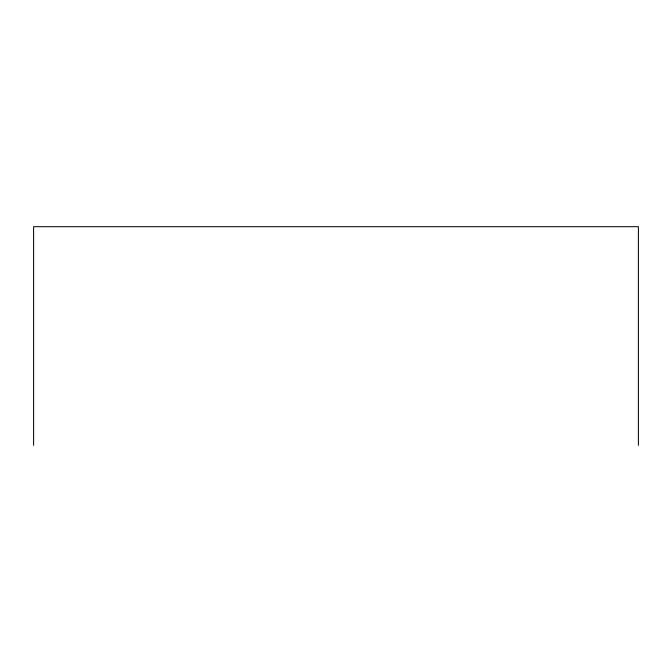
<?xml version="1.0" encoding="UTF-8"?>
<svg xmlns="http://www.w3.org/2000/svg" width="672" height="672" viewBox="0 0 672 672"><rect width="100%" height="100%" fill="white"/><g stroke="black" fill="none" stroke-linecap="round" stroke-linejoin="round"><path stroke-width="1.01" d="M638.4 445.309L638.4 226.691L33.6 226.691L33.6 445.309"/></g></svg>
